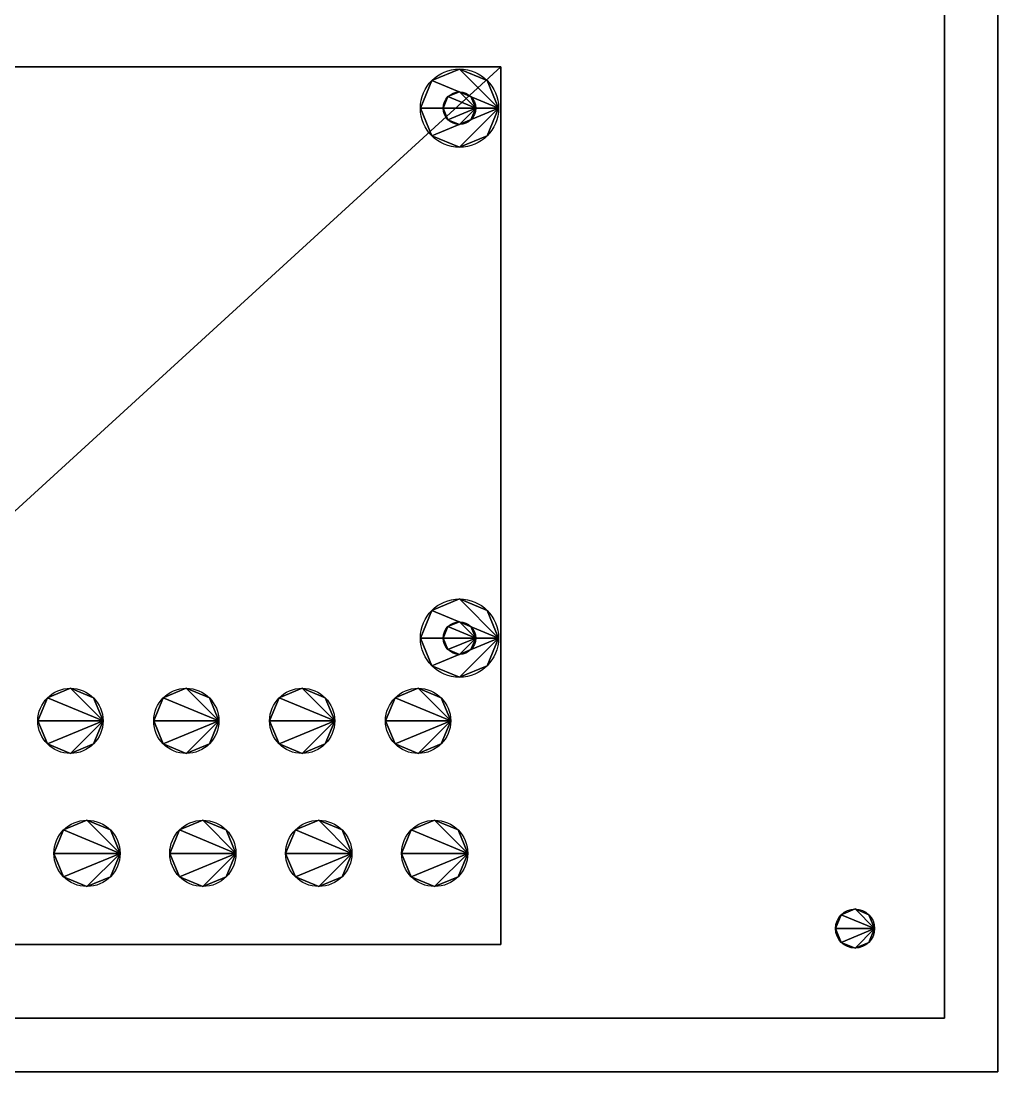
# Model space of a CAD drawing. Extents: x 0 to 254, y -5 to 200.
# Drawn here: x 75 to 149.9, y 0 to 80.6 of the extents above; entities that cross this region are included whole.
import ezdxf

# ---------------------------------------------------------------- set-up
doc = ezdxf.new("R2010")
doc.units = 0
doc.layers.get('0').update_dxf_attribs({"linetype": 'CONTINUOUS'})

msp = doc.modelspace()

# ---------------------------------------------------------------- linework, layer by layer
for points in [[(0, 0, 60), (149.93, 0, 60), (149.93, 200, 60), (0, 200, 60), (0, 0, 60)], [(4.1, 4.135, 55), (145.83, 4.135, 55), (145.83, 195.865, 55), (4.1, 195.865, 55), (4.1, 4.135, 55)], [(38.135, 9.78, 45.4125), (111.795, 9.78, 45.4125), (111.795, 77.09, 45.4125), (38.135, 77.09, 45.4125), (38.135, 9.78, 45.4125)]]:
    msp.add_polyline3d(points)
for centre, radius in [((108.62, 73.915, 53), 3), ((108.62, 73.915, 45.4125), 1.25), ((108.62, 73.915, 60), 1.25), ((108.62, 33.275, 53), 3), ((108.62, 33.275, 45.4125), 1.25), ((108.62, 33.275, 60), 1.25), ((78.775, 26.925, 60), 2.5), ((87.665, 26.925, 60), 2.5), ((96.555, 26.925, 60), 2.5), ((105.445, 26.925, 60), 2.5), ((80.045, 16.765, 60), 2.54), ((88.935, 16.765, 60), 2.54), ((97.825, 16.765, 60), 2.54), ((106.715, 16.765, 60), 2.54), ((138.965, 11, 60), 1.5)]:
    msp.add_circle(centre, radius)
for points in [[(0, 0, 60), (149.93, 0, 60), (149.93, 200, 60)], [(0, 0, 60), (149.93, 200, 60), (0, 200, 60)], [(0, 0, 55), (149.93, 0, 55), (149.93, 200, 55)], [(0, 0, 55), (149.93, 200, 55), (0, 200, 55)], [(149.93, 0, 60), (149.93, 0, 55), (149.93, 200, 60)], [(149.93, 200, 60), (149.93, 0, 55), (149.93, 200, 55)], [(4.1, 4.135, 55), (145.83, 4.135, 55), (145.83, 195.865, 55)], [(4.1, 4.135, 55), (145.83, 195.865, 55), (4.1, 195.865, 55)], [(4.1, 4.135, 53), (145.83, 4.135, 53), (145.83, 195.865, 53)], [(4.1, 4.135, 53), (145.83, 195.865, 53), (4.1, 195.865, 53)], [(145.83, 4.135, 55), (145.83, 4.135, 53), (145.83, 195.865, 55)], [(145.83, 195.865, 55), (145.83, 4.135, 53), (145.83, 195.865, 53)], [(38.135, 9.78, 45.4125), (111.795, 9.78, 45.4125), (111.795, 77.09, 45.4125)], [(38.135, 9.78, 45.4125), (111.795, 77.09, 45.4125), (38.135, 77.09, 45.4125)], [(111.795, 77.09, 45.4125), (111.795, 77.09, 47), (38.135, 77.09, 45.4125)], [(38.135, 77.09, 45.4125), (111.795, 77.09, 47), (38.135, 77.09, 47)], [(38.135, 9.78, 47), (111.795, 9.78, 47), (111.795, 77.09, 47)], [(38.135, 9.78, 47), (111.795, 77.09, 47), (38.135, 77.09, 47)], [(111.62, 73.915, 53), (108.62, 76.915, 53), (106.49868, 76.03632, 53)], [(108.62, 76.915, 53), (108.62, 76.915, 47), (106.49868, 76.03632, 53)], [(106.49868, 76.03632, 53), (108.62, 76.915, 47), (106.49868, 76.03632, 47)], [(111.62, 73.915, 47), (108.62, 76.915, 47), (106.49868, 76.03632, 47)], [(111.62, 73.915, 53), (110.74132, 76.03632, 53), (108.62, 76.915, 53)], [(110.74132, 76.03632, 53), (110.74132, 76.03632, 47), (108.62, 76.915, 53)], [(108.62, 76.915, 53), (110.74132, 76.03632, 47), (108.62, 76.915, 47)], [(111.62, 73.915, 47), (110.74132, 76.03632, 47), (108.62, 76.915, 47)], [(111.795, 9.78, 45.4125), (111.795, 9.78, 47), (111.795, 77.09, 45.4125)], [(111.795, 77.09, 45.4125), (111.795, 9.78, 47), (111.795, 77.09, 47)], [(111.62, 73.915, 53), (106.49868, 76.03632, 53), (105.62, 73.915, 53)], [(106.49868, 76.03632, 53), (106.49868, 76.03632, 47), (105.62, 73.915, 53)], [(105.62, 73.915, 53), (106.49868, 76.03632, 47), (105.62, 73.915, 47)], [(111.62, 73.915, 47), (106.49868, 76.03632, 47), (105.62, 73.915, 47)], [(111.62, 73.915, 53), (111.62, 73.915, 47), (110.74132, 76.03632, 53)], [(110.74132, 76.03632, 53), (111.62, 73.915, 47), (110.74132, 76.03632, 47)], [(109.87, 73.915, 45.4125), (108.62, 75.165, 45.4125), (107.736117, 74.798883, 45.4125)], [(108.62, 75.165, 45.4125), (108.62, 75.165, 47), (107.736117, 74.798883, 45.4125)], [(107.736117, 74.798883, 45.4125), (108.62, 75.165, 47), (107.736117, 74.798883, 47)], [(109.87, 73.915, 47), (108.62, 75.165, 47), (107.736117, 74.798883, 47)], [(109.87, 73.915, 60), (108.62, 75.165, 60), (107.736117, 74.798883, 60)], [(108.62, 75.165, 60), (108.62, 75.165, 53), (107.736117, 74.798883, 60)], [(107.736117, 74.798883, 60), (108.62, 75.165, 53), (107.736117, 74.798883, 53)], [(109.87, 73.915, 53), (108.62, 75.165, 53), (107.736117, 74.798883, 53)], [(109.87, 73.915, 45.4125), (109.503883, 74.798883, 45.4125), (108.62, 75.165, 45.4125)], [(109.503883, 74.798883, 45.4125), (109.503883, 74.798883, 47), (108.62, 75.165, 45.4125)], [(108.62, 75.165, 45.4125), (109.503883, 74.798883, 47), (108.62, 75.165, 47)], [(109.87, 73.915, 47), (109.503883, 74.798883, 47), (108.62, 75.165, 47)], [(109.87, 73.915, 60), (109.503883, 74.798883, 60), (108.62, 75.165, 60)], [(109.503883, 74.798883, 60), (109.503883, 74.798883, 53), (108.62, 75.165, 60)], [(108.62, 75.165, 60), (109.503883, 74.798883, 53), (108.62, 75.165, 53)], [(109.87, 73.915, 53), (109.503883, 74.798883, 53), (108.62, 75.165, 53)], [(109.87, 73.915, 45.4125), (107.736117, 74.798883, 45.4125), (107.37, 73.915, 45.4125)], [(107.736117, 74.798883, 45.4125), (107.736117, 74.798883, 47), (107.37, 73.915, 45.4125)], [(107.37, 73.915, 45.4125), (107.736117, 74.798883, 47), (107.37, 73.915, 47)], [(109.87, 73.915, 47), (107.736117, 74.798883, 47), (107.37, 73.915, 47)], [(109.87, 73.915, 60), (107.736117, 74.798883, 60), (107.37, 73.915, 60)], [(107.736117, 74.798883, 60), (107.736117, 74.798883, 53), (107.37, 73.915, 60)], [(107.37, 73.915, 60), (107.736117, 74.798883, 53), (107.37, 73.915, 53)], [(109.87, 73.915, 53), (107.736117, 74.798883, 53), (107.37, 73.915, 53)], [(109.87, 73.915, 45.4125), (109.87, 73.915, 47), (109.503883, 74.798883, 45.4125)], [(109.503883, 74.798883, 45.4125), (109.87, 73.915, 47), (109.503883, 74.798883, 47)], [(109.87, 73.915, 60), (109.87, 73.915, 53), (109.503883, 74.798883, 60)], [(109.503883, 74.798883, 60), (109.87, 73.915, 53), (109.503883, 74.798883, 53)], [(111.62, 73.915, 53), (105.62, 73.915, 53), (106.49868, 71.79368, 53)], [(105.62, 73.915, 53), (105.62, 73.915, 47), (106.49868, 71.79368, 53)], [(106.49868, 71.79368, 53), (105.62, 73.915, 47), (106.49868, 71.79368, 47)], [(111.62, 73.915, 47), (105.62, 73.915, 47), (106.49868, 71.79368, 47)], [(111.62, 73.915, 53), (106.49868, 71.79368, 53), (108.62, 70.915, 53)], [(111.62, 73.915, 47), (106.49868, 71.79368, 47), (108.62, 70.915, 47)], [(109.87, 73.915, 45.4125), (107.37, 73.915, 45.4125), (107.736117, 73.031117, 45.4125)], [(107.37, 73.915, 45.4125), (107.37, 73.915, 47), (107.736117, 73.031117, 45.4125)], [(107.736117, 73.031117, 45.4125), (107.37, 73.915, 47), (107.736117, 73.031117, 47)], [(109.87, 73.915, 47), (107.37, 73.915, 47), (107.736117, 73.031117, 47)], [(109.87, 73.915, 60), (107.37, 73.915, 60), (107.736117, 73.031117, 60)], [(107.37, 73.915, 60), (107.37, 73.915, 53), (107.736117, 73.031117, 60)], [(107.736117, 73.031117, 60), (107.37, 73.915, 53), (107.736117, 73.031117, 53)], [(109.87, 73.915, 53), (107.37, 73.915, 53), (107.736117, 73.031117, 53)], [(109.87, 73.915, 45.4125), (107.736117, 73.031117, 45.4125), (108.62, 72.665, 45.4125)], [(109.87, 73.915, 47), (107.736117, 73.031117, 47), (108.62, 72.665, 47)], [(109.87, 73.915, 60), (107.736117, 73.031117, 60), (108.62, 72.665, 60)], [(109.87, 73.915, 53), (107.736117, 73.031117, 53), (108.62, 72.665, 53)], [(109.87, 73.915, 45.4125), (108.62, 72.665, 45.4125), (109.503883, 73.031117, 45.4125)], [(109.87, 73.915, 47), (108.62, 72.665, 47), (109.503883, 73.031117, 47)], [(109.87, 73.915, 60), (108.62, 72.665, 60), (109.503883, 73.031117, 60)], [(109.87, 73.915, 53), (108.62, 72.665, 53), (109.503883, 73.031117, 53)], [(111.62, 73.915, 53), (108.62, 70.915, 53), (110.74132, 71.79368, 53)], [(111.62, 73.915, 47), (108.62, 70.915, 47), (110.74132, 71.79368, 47)], [(109.87, 73.915, 45.4125), (109.503883, 73.031117, 45.4125), (109.87, 73.915, 45.4125)], [(109.503883, 73.031117, 45.4125), (109.503883, 73.031117, 47), (109.87, 73.915, 45.4125)], [(109.87, 73.915, 45.4125), (109.503883, 73.031117, 47), (109.87, 73.915, 47)], [(109.87, 73.915, 47), (109.503883, 73.031117, 47), (109.87, 73.915, 47)], [(109.87, 73.915, 60), (109.503883, 73.031117, 60), (109.87, 73.915, 60)], [(109.503883, 73.031117, 60), (109.503883, 73.031117, 53), (109.87, 73.915, 60)], [(109.87, 73.915, 60), (109.503883, 73.031117, 53), (109.87, 73.915, 53)], [(109.87, 73.915, 53), (109.503883, 73.031117, 53), (109.87, 73.915, 53)], [(111.62, 73.915, 53), (110.74132, 71.79368, 53), (111.62, 73.915, 53)], [(110.74132, 71.79368, 53), (110.74132, 71.79368, 47), (111.62, 73.915, 53)], [(111.62, 73.915, 53), (110.74132, 71.79368, 47), (111.62, 73.915, 47)], [(111.62, 73.915, 47), (110.74132, 71.79368, 47), (111.62, 73.915, 47)], [(107.736117, 73.031117, 45.4125), (107.736117, 73.031117, 47), (108.62, 72.665, 45.4125)], [(108.62, 72.665, 45.4125), (107.736117, 73.031117, 47), (108.62, 72.665, 47)], [(107.736117, 73.031117, 60), (107.736117, 73.031117, 53), (108.62, 72.665, 60)], [(108.62, 72.665, 60), (107.736117, 73.031117, 53), (108.62, 72.665, 53)], [(108.62, 72.665, 45.4125), (108.62, 72.665, 47), (109.503883, 73.031117, 45.4125)], [(109.503883, 73.031117, 45.4125), (108.62, 72.665, 47), (109.503883, 73.031117, 47)], [(108.62, 72.665, 60), (108.62, 72.665, 53), (109.503883, 73.031117, 60)], [(109.503883, 73.031117, 60), (108.62, 72.665, 53), (109.503883, 73.031117, 53)], [(106.49868, 71.79368, 53), (106.49868, 71.79368, 47), (108.62, 70.915, 53)], [(108.62, 70.915, 53), (106.49868, 71.79368, 47), (108.62, 70.915, 47)], [(108.62, 70.915, 53), (108.62, 70.915, 47), (110.74132, 71.79368, 53)], [(110.74132, 71.79368, 53), (108.62, 70.915, 47), (110.74132, 71.79368, 47)], [(111.62, 33.275, 53), (108.62, 36.275, 53), (106.49868, 35.39632, 53)], [(108.62, 36.275, 53), (108.62, 36.275, 47), (106.49868, 35.39632, 53)], [(106.49868, 35.39632, 53), (108.62, 36.275, 47), (106.49868, 35.39632, 47)], [(111.62, 33.275, 47), (108.62, 36.275, 47), (106.49868, 35.39632, 47)], [(111.62, 33.275, 53), (110.74132, 35.39632, 53), (108.62, 36.275, 53)], [(110.74132, 35.39632, 53), (110.74132, 35.39632, 47), (108.62, 36.275, 53)], [(108.62, 36.275, 53), (110.74132, 35.39632, 47), (108.62, 36.275, 47)], [(111.62, 33.275, 47), (110.74132, 35.39632, 47), (108.62, 36.275, 47)], [(111.62, 33.275, 53), (106.49868, 35.39632, 53), (105.62, 33.275, 53)], [(106.49868, 35.39632, 53), (106.49868, 35.39632, 47), (105.62, 33.275, 53)], [(105.62, 33.275, 53), (106.49868, 35.39632, 47), (105.62, 33.275, 47)], [(111.62, 33.275, 47), (106.49868, 35.39632, 47), (105.62, 33.275, 47)], [(111.62, 33.275, 53), (111.62, 33.275, 47), (110.74132, 35.39632, 53)], [(110.74132, 35.39632, 53), (111.62, 33.275, 47), (110.74132, 35.39632, 47)], [(109.87, 33.275, 45.4125), (107.736117, 34.158883, 45.4125), (107.37, 33.275, 45.4125)], [(107.736117, 34.158883, 45.4125), (107.736117, 34.158883, 47), (107.37, 33.275, 45.4125)], [(107.37, 33.275, 45.4125), (107.736117, 34.158883, 47), (107.37, 33.275, 47)], [(109.87, 33.275, 47), (107.736117, 34.158883, 47), (107.37, 33.275, 47)], [(109.87, 33.275, 60), (107.736117, 34.158883, 60), (107.37, 33.275, 60)], [(107.736117, 34.158883, 60), (107.736117, 34.158883, 53), (107.37, 33.275, 60)], [(107.37, 33.275, 60), (107.736117, 34.158883, 53), (107.37, 33.275, 53)], [(109.87, 33.275, 53), (107.736117, 34.158883, 53), (107.37, 33.275, 53)], [(109.87, 33.275, 45.4125), (108.62, 34.525, 45.4125), (107.736117, 34.158883, 45.4125)], [(108.62, 34.525, 45.4125), (108.62, 34.525, 47), (107.736117, 34.158883, 45.4125)], [(107.736117, 34.158883, 45.4125), (108.62, 34.525, 47), (107.736117, 34.158883, 47)], [(109.87, 33.275, 47), (108.62, 34.525, 47), (107.736117, 34.158883, 47)], [(109.87, 33.275, 60), (108.62, 34.525, 60), (107.736117, 34.158883, 60)], [(108.62, 34.525, 60), (108.62, 34.525, 53), (107.736117, 34.158883, 60)], [(107.736117, 34.158883, 60), (108.62, 34.525, 53), (107.736117, 34.158883, 53)], [(109.87, 33.275, 53), (108.62, 34.525, 53), (107.736117, 34.158883, 53)], [(109.87, 33.275, 45.4125), (109.503883, 34.158883, 45.4125), (108.62, 34.525, 45.4125)], [(109.503883, 34.158883, 45.4125), (109.503883, 34.158883, 47), (108.62, 34.525, 45.4125)], [(108.62, 34.525, 45.4125), (109.503883, 34.158883, 47), (108.62, 34.525, 47)], [(109.87, 33.275, 47), (109.503883, 34.158883, 47), (108.62, 34.525, 47)], [(109.87, 33.275, 60), (109.503883, 34.158883, 60), (108.62, 34.525, 60)], [(109.503883, 34.158883, 60), (109.503883, 34.158883, 53), (108.62, 34.525, 60)], [(108.62, 34.525, 60), (109.503883, 34.158883, 53), (108.62, 34.525, 53)], [(109.87, 33.275, 53), (109.503883, 34.158883, 53), (108.62, 34.525, 53)], [(109.87, 33.275, 45.4125), (109.87, 33.275, 47), (109.503883, 34.158883, 45.4125)], [(109.503883, 34.158883, 45.4125), (109.87, 33.275, 47), (109.503883, 34.158883, 47)], [(109.87, 33.275, 60), (109.87, 33.275, 53), (109.503883, 34.158883, 60)], [(109.503883, 34.158883, 60), (109.87, 33.275, 53), (109.503883, 34.158883, 53)], [(111.62, 33.275, 53), (105.62, 33.275, 53), (106.49868, 31.15368, 53)], [(105.62, 33.275, 53), (105.62, 33.275, 47), (106.49868, 31.15368, 53)], [(106.49868, 31.15368, 53), (105.62, 33.275, 47), (106.49868, 31.15368, 47)], [(111.62, 33.275, 47), (105.62, 33.275, 47), (106.49868, 31.15368, 47)], [(111.62, 33.275, 53), (106.49868, 31.15368, 53), (108.62, 30.275, 53)], [(111.62, 33.275, 47), (106.49868, 31.15368, 47), (108.62, 30.275, 47)], [(109.87, 33.275, 45.4125), (107.37, 33.275, 45.4125), (107.736117, 32.391117, 45.4125)], [(107.37, 33.275, 45.4125), (107.37, 33.275, 47), (107.736117, 32.391117, 45.4125)], [(107.736117, 32.391117, 45.4125), (107.37, 33.275, 47), (107.736117, 32.391117, 47)], [(109.87, 33.275, 47), (107.37, 33.275, 47), (107.736117, 32.391117, 47)], [(109.87, 33.275, 60), (107.37, 33.275, 60), (107.736117, 32.391117, 60)], [(107.37, 33.275, 60), (107.37, 33.275, 53), (107.736117, 32.391117, 60)], [(107.736117, 32.391117, 60), (107.37, 33.275, 53), (107.736117, 32.391117, 53)], [(109.87, 33.275, 53), (107.37, 33.275, 53), (107.736117, 32.391117, 53)], [(109.87, 33.275, 45.4125), (107.736117, 32.391117, 45.4125), (108.62, 32.025, 45.4125)], [(109.87, 33.275, 47), (107.736117, 32.391117, 47), (108.62, 32.025, 47)], [(109.87, 33.275, 60), (107.736117, 32.391117, 60), (108.62, 32.025, 60)], [(109.87, 33.275, 53), (107.736117, 32.391117, 53), (108.62, 32.025, 53)], [(109.87, 33.275, 45.4125), (108.62, 32.025, 45.4125), (109.503883, 32.391117, 45.4125)], [(109.87, 33.275, 47), (108.62, 32.025, 47), (109.503883, 32.391117, 47)], [(109.87, 33.275, 60), (108.62, 32.025, 60), (109.503883, 32.391117, 60)], [(109.87, 33.275, 53), (108.62, 32.025, 53), (109.503883, 32.391117, 53)], [(111.62, 33.275, 53), (108.62, 30.275, 53), (110.74132, 31.15368, 53)], [(111.62, 33.275, 47), (108.62, 30.275, 47), (110.74132, 31.15368, 47)], [(109.87, 33.275, 45.4125), (109.503883, 32.391117, 45.4125), (109.87, 33.275, 45.4125)], [(109.503883, 32.391117, 45.4125), (109.503883, 32.391117, 47), (109.87, 33.275, 45.4125)], [(109.87, 33.275, 45.4125), (109.503883, 32.391117, 47), (109.87, 33.275, 47)], [(109.87, 33.275, 47), (109.503883, 32.391117, 47), (109.87, 33.275, 47)], [(109.87, 33.275, 60), (109.503883, 32.391117, 60), (109.87, 33.275, 60)], [(109.503883, 32.391117, 60), (109.503883, 32.391117, 53), (109.87, 33.275, 60)], [(109.87, 33.275, 60), (109.503883, 32.391117, 53), (109.87, 33.275, 53)], [(109.87, 33.275, 53), (109.503883, 32.391117, 53), (109.87, 33.275, 53)], [(111.62, 33.275, 53), (110.74132, 31.15368, 53), (111.62, 33.275, 53)], [(110.74132, 31.15368, 53), (110.74132, 31.15368, 47), (111.62, 33.275, 53)], [(111.62, 33.275, 53), (110.74132, 31.15368, 47), (111.62, 33.275, 47)], [(111.62, 33.275, 47), (110.74132, 31.15368, 47), (111.62, 33.275, 47)], [(107.736117, 32.391117, 45.4125), (107.736117, 32.391117, 47), (108.62, 32.025, 45.4125)], [(108.62, 32.025, 45.4125), (107.736117, 32.391117, 47), (108.62, 32.025, 47)], [(107.736117, 32.391117, 60), (107.736117, 32.391117, 53), (108.62, 32.025, 60)], [(108.62, 32.025, 60), (107.736117, 32.391117, 53), (108.62, 32.025, 53)], [(108.62, 32.025, 45.4125), (108.62, 32.025, 47), (109.503883, 32.391117, 45.4125)], [(109.503883, 32.391117, 45.4125), (108.62, 32.025, 47), (109.503883, 32.391117, 47)], [(108.62, 32.025, 60), (108.62, 32.025, 53), (109.503883, 32.391117, 60)], [(109.503883, 32.391117, 60), (108.62, 32.025, 53), (109.503883, 32.391117, 53)], [(106.49868, 31.15368, 53), (106.49868, 31.15368, 47), (108.62, 30.275, 53)], [(108.62, 30.275, 53), (106.49868, 31.15368, 47), (108.62, 30.275, 47)], [(108.62, 30.275, 53), (108.62, 30.275, 47), (110.74132, 31.15368, 53)], [(110.74132, 31.15368, 53), (108.62, 30.275, 47), (110.74132, 31.15368, 47)], [(81.275, 26.925, 60), (78.775, 29.425, 60), (77.007233, 28.692767, 60)], [(78.775, 29.425, 60), (78.775, 29.425, 53), (77.007233, 28.692767, 60)], [(77.007233, 28.692767, 60), (78.775, 29.425, 53), (77.007233, 28.692767, 53)], [(81.275, 26.925, 53), (78.775, 29.425, 53), (77.007233, 28.692767, 53)], [(81.275, 26.925, 60), (80.542767, 28.692767, 60), (78.775, 29.425, 60)], [(80.542767, 28.692767, 60), (80.542767, 28.692767, 53), (78.775, 29.425, 60)], [(78.775, 29.425, 60), (80.542767, 28.692767, 53), (78.775, 29.425, 53)], [(81.275, 26.925, 53), (80.542767, 28.692767, 53), (78.775, 29.425, 53)], [(90.165, 26.925, 60), (87.665, 29.425, 60), (85.897233, 28.692767, 60)], [(87.665, 29.425, 60), (87.665, 29.425, 53), (85.897233, 28.692767, 60)], [(85.897233, 28.692767, 60), (87.665, 29.425, 53), (85.897233, 28.692767, 53)], [(90.165, 26.925, 53), (87.665, 29.425, 53), (85.897233, 28.692767, 53)], [(90.165, 26.925, 60), (89.432767, 28.692767, 60), (87.665, 29.425, 60)], [(89.432767, 28.692767, 60), (89.432767, 28.692767, 53), (87.665, 29.425, 60)], [(87.665, 29.425, 60), (89.432767, 28.692767, 53), (87.665, 29.425, 53)], [(90.165, 26.925, 53), (89.432767, 28.692767, 53), (87.665, 29.425, 53)], [(99.055, 26.925, 60), (96.555, 29.425, 60), (94.787233, 28.692767, 60)], [(96.555, 29.425, 60), (96.555, 29.425, 53), (94.787233, 28.692767, 60)], [(94.787233, 28.692767, 60), (96.555, 29.425, 53), (94.787233, 28.692767, 53)], [(99.055, 26.925, 53), (96.555, 29.425, 53), (94.787233, 28.692767, 53)], [(99.055, 26.925, 60), (98.322767, 28.692767, 60), (96.555, 29.425, 60)], [(98.322767, 28.692767, 60), (98.322767, 28.692767, 53), (96.555, 29.425, 60)], [(96.555, 29.425, 60), (98.322767, 28.692767, 53), (96.555, 29.425, 53)], [(99.055, 26.925, 53), (98.322767, 28.692767, 53), (96.555, 29.425, 53)], [(107.945, 26.925, 60), (105.445, 29.425, 60), (103.677233, 28.692767, 60)], [(105.445, 29.425, 60), (105.445, 29.425, 53), (103.677233, 28.692767, 60)], [(103.677233, 28.692767, 60), (105.445, 29.425, 53), (103.677233, 28.692767, 53)], [(107.945, 26.925, 53), (105.445, 29.425, 53), (103.677233, 28.692767, 53)], [(107.945, 26.925, 60), (107.212767, 28.692767, 60), (105.445, 29.425, 60)], [(107.212767, 28.692767, 60), (107.212767, 28.692767, 53), (105.445, 29.425, 60)], [(105.445, 29.425, 60), (107.212767, 28.692767, 53), (105.445, 29.425, 53)], [(107.945, 26.925, 53), (107.212767, 28.692767, 53), (105.445, 29.425, 53)], [(81.275, 26.925, 60), (77.007233, 28.692767, 60), (76.275, 26.925, 60)], [(77.007233, 28.692767, 60), (77.007233, 28.692767, 53), (76.275, 26.925, 60)], [(76.275, 26.925, 60), (77.007233, 28.692767, 53), (76.275, 26.925, 53)], [(81.275, 26.925, 53), (77.007233, 28.692767, 53), (76.275, 26.925, 53)], [(81.275, 26.925, 60), (81.275, 26.925, 53), (80.542767, 28.692767, 60)], [(80.542767, 28.692767, 60), (81.275, 26.925, 53), (80.542767, 28.692767, 53)], [(90.165, 26.925, 60), (85.897233, 28.692767, 60), (85.165, 26.925, 60)], [(85.897233, 28.692767, 60), (85.897233, 28.692767, 53), (85.165, 26.925, 60)], [(85.165, 26.925, 60), (85.897233, 28.692767, 53), (85.165, 26.925, 53)], [(90.165, 26.925, 53), (85.897233, 28.692767, 53), (85.165, 26.925, 53)], [(90.165, 26.925, 60), (90.165, 26.925, 53), (89.432767, 28.692767, 60)], [(89.432767, 28.692767, 60), (90.165, 26.925, 53), (89.432767, 28.692767, 53)], [(99.055, 26.925, 60), (94.787233, 28.692767, 60), (94.055, 26.925, 60)], [(94.787233, 28.692767, 60), (94.787233, 28.692767, 53), (94.055, 26.925, 60)], [(94.055, 26.925, 60), (94.787233, 28.692767, 53), (94.055, 26.925, 53)], [(99.055, 26.925, 53), (94.787233, 28.692767, 53), (94.055, 26.925, 53)], [(99.055, 26.925, 60), (99.055, 26.925, 53), (98.322767, 28.692767, 60)], [(98.322767, 28.692767, 60), (99.055, 26.925, 53), (98.322767, 28.692767, 53)], [(107.945, 26.925, 60), (103.677233, 28.692767, 60), (102.945, 26.925, 60)], [(103.677233, 28.692767, 60), (103.677233, 28.692767, 53), (102.945, 26.925, 60)], [(102.945, 26.925, 60), (103.677233, 28.692767, 53), (102.945, 26.925, 53)], [(107.945, 26.925, 53), (103.677233, 28.692767, 53), (102.945, 26.925, 53)], [(107.945, 26.925, 60), (107.945, 26.925, 53), (107.212767, 28.692767, 60)], [(107.212767, 28.692767, 60), (107.945, 26.925, 53), (107.212767, 28.692767, 53)], [(81.275, 26.925, 60), (76.275, 26.925, 60), (77.007233, 25.157233, 60)], [(76.275, 26.925, 60), (76.275, 26.925, 53), (77.007233, 25.157233, 60)], [(77.007233, 25.157233, 60), (76.275, 26.925, 53), (77.007233, 25.157233, 53)], [(81.275, 26.925, 53), (76.275, 26.925, 53), (77.007233, 25.157233, 53)], [(81.275, 26.925, 60), (77.007233, 25.157233, 60), (78.775, 24.425, 60)], [(81.275, 26.925, 53), (77.007233, 25.157233, 53), (78.775, 24.425, 53)], [(81.275, 26.925, 60), (78.775, 24.425, 60), (80.542767, 25.157233, 60)], [(81.275, 26.925, 53), (78.775, 24.425, 53), (80.542767, 25.157233, 53)], [(81.275, 26.925, 60), (80.542767, 25.157233, 60), (81.275, 26.925, 60)], [(80.542767, 25.157233, 60), (80.542767, 25.157233, 53), (81.275, 26.925, 60)], [(81.275, 26.925, 60), (80.542767, 25.157233, 53), (81.275, 26.925, 53)], [(81.275, 26.925, 53), (80.542767, 25.157233, 53), (81.275, 26.925, 53)], [(90.165, 26.925, 60), (85.165, 26.925, 60), (85.897233, 25.157233, 60)], [(85.165, 26.925, 60), (85.165, 26.925, 53), (85.897233, 25.157233, 60)], [(85.897233, 25.157233, 60), (85.165, 26.925, 53), (85.897233, 25.157233, 53)], [(90.165, 26.925, 53), (85.165, 26.925, 53), (85.897233, 25.157233, 53)], [(90.165, 26.925, 60), (85.897233, 25.157233, 60), (87.665, 24.425, 60)], [(90.165, 26.925, 53), (85.897233, 25.157233, 53), (87.665, 24.425, 53)], [(90.165, 26.925, 60), (87.665, 24.425, 60), (89.432767, 25.157233, 60)], [(90.165, 26.925, 53), (87.665, 24.425, 53), (89.432767, 25.157233, 53)], [(90.165, 26.925, 60), (89.432767, 25.157233, 60), (90.165, 26.925, 60)], [(89.432767, 25.157233, 60), (89.432767, 25.157233, 53), (90.165, 26.925, 60)], [(90.165, 26.925, 60), (89.432767, 25.157233, 53), (90.165, 26.925, 53)], [(90.165, 26.925, 53), (89.432767, 25.157233, 53), (90.165, 26.925, 53)], [(99.055, 26.925, 60), (94.055, 26.925, 60), (94.787233, 25.157233, 60)], [(94.055, 26.925, 60), (94.055, 26.925, 53), (94.787233, 25.157233, 60)], [(94.787233, 25.157233, 60), (94.055, 26.925, 53), (94.787233, 25.157233, 53)], [(99.055, 26.925, 53), (94.055, 26.925, 53), (94.787233, 25.157233, 53)], [(99.055, 26.925, 60), (94.787233, 25.157233, 60), (96.555, 24.425, 60)], [(99.055, 26.925, 53), (94.787233, 25.157233, 53), (96.555, 24.425, 53)], [(99.055, 26.925, 60), (96.555, 24.425, 60), (98.322767, 25.157233, 60)], [(99.055, 26.925, 53), (96.555, 24.425, 53), (98.322767, 25.157233, 53)], [(99.055, 26.925, 60), (98.322767, 25.157233, 60), (99.055, 26.925, 60)], [(98.322767, 25.157233, 60), (98.322767, 25.157233, 53), (99.055, 26.925, 60)], [(99.055, 26.925, 60), (98.322767, 25.157233, 53), (99.055, 26.925, 53)], [(99.055, 26.925, 53), (98.322767, 25.157233, 53), (99.055, 26.925, 53)], [(107.945, 26.925, 60), (102.945, 26.925, 60), (103.677233, 25.157233, 60)], [(102.945, 26.925, 60), (102.945, 26.925, 53), (103.677233, 25.157233, 60)], [(103.677233, 25.157233, 60), (102.945, 26.925, 53), (103.677233, 25.157233, 53)], [(107.945, 26.925, 53), (102.945, 26.925, 53), (103.677233, 25.157233, 53)], [(107.945, 26.925, 60), (103.677233, 25.157233, 60), (105.445, 24.425, 60)], [(107.945, 26.925, 53), (103.677233, 25.157233, 53), (105.445, 24.425, 53)], [(107.945, 26.925, 60), (105.445, 24.425, 60), (107.212767, 25.157233, 60)], [(107.945, 26.925, 53), (105.445, 24.425, 53), (107.212767, 25.157233, 53)], [(107.945, 26.925, 60), (107.212767, 25.157233, 60), (107.945, 26.925, 60)], [(107.212767, 25.157233, 60), (107.212767, 25.157233, 53), (107.945, 26.925, 60)], [(107.945, 26.925, 60), (107.212767, 25.157233, 53), (107.945, 26.925, 53)], [(107.945, 26.925, 53), (107.212767, 25.157233, 53), (107.945, 26.925, 53)], [(77.007233, 25.157233, 60), (77.007233, 25.157233, 53), (78.775, 24.425, 60)], [(78.775, 24.425, 60), (77.007233, 25.157233, 53), (78.775, 24.425, 53)], [(78.775, 24.425, 60), (78.775, 24.425, 53), (80.542767, 25.157233, 60)], [(80.542767, 25.157233, 60), (78.775, 24.425, 53), (80.542767, 25.157233, 53)], [(85.897233, 25.157233, 60), (85.897233, 25.157233, 53), (87.665, 24.425, 60)], [(87.665, 24.425, 60), (85.897233, 25.157233, 53), (87.665, 24.425, 53)], [(87.665, 24.425, 60), (87.665, 24.425, 53), (89.432767, 25.157233, 60)], [(89.432767, 25.157233, 60), (87.665, 24.425, 53), (89.432767, 25.157233, 53)], [(94.787233, 25.157233, 60), (94.787233, 25.157233, 53), (96.555, 24.425, 60)], [(96.555, 24.425, 60), (94.787233, 25.157233, 53), (96.555, 24.425, 53)], [(96.555, 24.425, 60), (96.555, 24.425, 53), (98.322767, 25.157233, 60)], [(98.322767, 25.157233, 60), (96.555, 24.425, 53), (98.322767, 25.157233, 53)], [(103.677233, 25.157233, 60), (103.677233, 25.157233, 53), (105.445, 24.425, 60)], [(105.445, 24.425, 60), (103.677233, 25.157233, 53), (105.445, 24.425, 53)], [(105.445, 24.425, 60), (105.445, 24.425, 53), (107.212767, 25.157233, 60)], [(107.212767, 25.157233, 60), (105.445, 24.425, 53), (107.212767, 25.157233, 53)], [(82.585, 16.765, 60), (78.248949, 18.561051, 60), (77.505, 16.765, 60)], [(78.248949, 18.561051, 60), (78.248949, 18.561051, 53), (77.505, 16.765, 60)], [(77.505, 16.765, 60), (78.248949, 18.561051, 53), (77.505, 16.765, 53)], [(82.585, 16.765, 53), (78.248949, 18.561051, 53), (77.505, 16.765, 53)], [(82.585, 16.765, 60), (80.045, 19.305, 60), (78.248949, 18.561051, 60)], [(80.045, 19.305, 60), (80.045, 19.305, 53), (78.248949, 18.561051, 60)], [(78.248949, 18.561051, 60), (80.045, 19.305, 53), (78.248949, 18.561051, 53)], [(82.585, 16.765, 53), (80.045, 19.305, 53), (78.248949, 18.561051, 53)], [(82.585, 16.765, 60), (81.841051, 18.561051, 60), (80.045, 19.305, 60)], [(81.841051, 18.561051, 60), (81.841051, 18.561051, 53), (80.045, 19.305, 60)], [(80.045, 19.305, 60), (81.841051, 18.561051, 53), (80.045, 19.305, 53)], [(82.585, 16.765, 53), (81.841051, 18.561051, 53), (80.045, 19.305, 53)], [(82.585, 16.765, 60), (82.585, 16.765, 53), (81.841051, 18.561051, 60)], [(81.841051, 18.561051, 60), (82.585, 16.765, 53), (81.841051, 18.561051, 53)], [(91.475, 16.765, 60), (87.138949, 18.561051, 60), (86.395, 16.765, 60)], [(87.138949, 18.561051, 60), (87.138949, 18.561051, 53), (86.395, 16.765, 60)], [(86.395, 16.765, 60), (87.138949, 18.561051, 53), (86.395, 16.765, 53)], [(91.475, 16.765, 53), (87.138949, 18.561051, 53), (86.395, 16.765, 53)], [(91.475, 16.765, 60), (88.935, 19.305, 60), (87.138949, 18.561051, 60)], [(88.935, 19.305, 60), (88.935, 19.305, 53), (87.138949, 18.561051, 60)], [(87.138949, 18.561051, 60), (88.935, 19.305, 53), (87.138949, 18.561051, 53)], [(91.475, 16.765, 53), (88.935, 19.305, 53), (87.138949, 18.561051, 53)], [(91.475, 16.765, 60), (90.731051, 18.561051, 60), (88.935, 19.305, 60)], [(90.731051, 18.561051, 60), (90.731051, 18.561051, 53), (88.935, 19.305, 60)], [(88.935, 19.305, 60), (90.731051, 18.561051, 53), (88.935, 19.305, 53)], [(91.475, 16.765, 53), (90.731051, 18.561051, 53), (88.935, 19.305, 53)], [(91.475, 16.765, 60), (91.475, 16.765, 53), (90.731051, 18.561051, 60)], [(90.731051, 18.561051, 60), (91.475, 16.765, 53), (90.731051, 18.561051, 53)], [(100.365, 16.765, 60), (96.028949, 18.561051, 60), (95.285, 16.765, 60)], [(96.028949, 18.561051, 60), (96.028949, 18.561051, 53), (95.285, 16.765, 60)], [(95.285, 16.765, 60), (96.028949, 18.561051, 53), (95.285, 16.765, 53)], [(100.365, 16.765, 53), (96.028949, 18.561051, 53), (95.285, 16.765, 53)], [(100.365, 16.765, 60), (97.825, 19.305, 60), (96.028949, 18.561051, 60)], [(97.825, 19.305, 60), (97.825, 19.305, 53), (96.028949, 18.561051, 60)], [(96.028949, 18.561051, 60), (97.825, 19.305, 53), (96.028949, 18.561051, 53)], [(100.365, 16.765, 53), (97.825, 19.305, 53), (96.028949, 18.561051, 53)], [(100.365, 16.765, 60), (99.621051, 18.561051, 60), (97.825, 19.305, 60)], [(99.621051, 18.561051, 60), (99.621051, 18.561051, 53), (97.825, 19.305, 60)], [(97.825, 19.305, 60), (99.621051, 18.561051, 53), (97.825, 19.305, 53)], [(100.365, 16.765, 53), (99.621051, 18.561051, 53), (97.825, 19.305, 53)], [(100.365, 16.765, 60), (100.365, 16.765, 53), (99.621051, 18.561051, 60)], [(99.621051, 18.561051, 60), (100.365, 16.765, 53), (99.621051, 18.561051, 53)], [(109.255, 16.765, 60), (104.918949, 18.561051, 60), (104.175, 16.765, 60)], [(104.918949, 18.561051, 60), (104.918949, 18.561051, 53), (104.175, 16.765, 60)], [(104.175, 16.765, 60), (104.918949, 18.561051, 53), (104.175, 16.765, 53)], [(109.255, 16.765, 53), (104.918949, 18.561051, 53), (104.175, 16.765, 53)], [(109.255, 16.765, 60), (106.715, 19.305, 60), (104.918949, 18.561051, 60)], [(106.715, 19.305, 60), (106.715, 19.305, 53), (104.918949, 18.561051, 60)], [(104.918949, 18.561051, 60), (106.715, 19.305, 53), (104.918949, 18.561051, 53)], [(109.255, 16.765, 53), (106.715, 19.305, 53), (104.918949, 18.561051, 53)], [(109.255, 16.765, 60), (108.511051, 18.561051, 60), (106.715, 19.305, 60)], [(108.511051, 18.561051, 60), (108.511051, 18.561051, 53), (106.715, 19.305, 60)], [(106.715, 19.305, 60), (108.511051, 18.561051, 53), (106.715, 19.305, 53)], [(109.255, 16.765, 53), (108.511051, 18.561051, 53), (106.715, 19.305, 53)], [(109.255, 16.765, 60), (109.255, 16.765, 53), (108.511051, 18.561051, 60)], [(108.511051, 18.561051, 60), (109.255, 16.765, 53), (108.511051, 18.561051, 53)], [(82.585, 16.765, 60), (77.505, 16.765, 60), (78.248949, 14.968949, 60)], [(77.505, 16.765, 60), (77.505, 16.765, 53), (78.248949, 14.968949, 60)], [(78.248949, 14.968949, 60), (77.505, 16.765, 53), (78.248949, 14.968949, 53)], [(82.585, 16.765, 53), (77.505, 16.765, 53), (78.248949, 14.968949, 53)], [(82.585, 16.765, 60), (78.248949, 14.968949, 60), (80.045, 14.225, 60)], [(82.585, 16.765, 53), (78.248949, 14.968949, 53), (80.045, 14.225, 53)], [(82.585, 16.765, 60), (80.045, 14.225, 60), (81.841051, 14.968949, 60)], [(82.585, 16.765, 53), (80.045, 14.225, 53), (81.841051, 14.968949, 53)], [(82.585, 16.765, 60), (81.841051, 14.968949, 60), (82.585, 16.765, 60)], [(81.841051, 14.968949, 60), (81.841051, 14.968949, 53), (82.585, 16.765, 60)], [(82.585, 16.765, 60), (81.841051, 14.968949, 53), (82.585, 16.765, 53)], [(82.585, 16.765, 53), (81.841051, 14.968949, 53), (82.585, 16.765, 53)], [(91.475, 16.765, 60), (86.395, 16.765, 60), (87.138949, 14.968949, 60)], [(86.395, 16.765, 60), (86.395, 16.765, 53), (87.138949, 14.968949, 60)], [(87.138949, 14.968949, 60), (86.395, 16.765, 53), (87.138949, 14.968949, 53)], [(91.475, 16.765, 53), (86.395, 16.765, 53), (87.138949, 14.968949, 53)], [(91.475, 16.765, 60), (87.138949, 14.968949, 60), (88.935, 14.225, 60)], [(91.475, 16.765, 53), (87.138949, 14.968949, 53), (88.935, 14.225, 53)], [(91.475, 16.765, 60), (88.935, 14.225, 60), (90.731051, 14.968949, 60)], [(91.475, 16.765, 53), (88.935, 14.225, 53), (90.731051, 14.968949, 53)], [(91.475, 16.765, 60), (90.731051, 14.968949, 60), (91.475, 16.765, 60)], [(90.731051, 14.968949, 60), (90.731051, 14.968949, 53), (91.475, 16.765, 60)], [(91.475, 16.765, 60), (90.731051, 14.968949, 53), (91.475, 16.765, 53)], [(91.475, 16.765, 53), (90.731051, 14.968949, 53), (91.475, 16.765, 53)], [(100.365, 16.765, 60), (95.285, 16.765, 60), (96.028949, 14.968949, 60)], [(95.285, 16.765, 60), (95.285, 16.765, 53), (96.028949, 14.968949, 60)], [(96.028949, 14.968949, 60), (95.285, 16.765, 53), (96.028949, 14.968949, 53)], [(100.365, 16.765, 53), (95.285, 16.765, 53), (96.028949, 14.968949, 53)], [(100.365, 16.765, 60), (96.028949, 14.968949, 60), (97.825, 14.225, 60)], [(100.365, 16.765, 53), (96.028949, 14.968949, 53), (97.825, 14.225, 53)], [(100.365, 16.765, 60), (97.825, 14.225, 60), (99.621051, 14.968949, 60)], [(100.365, 16.765, 53), (97.825, 14.225, 53), (99.621051, 14.968949, 53)], [(100.365, 16.765, 60), (99.621051, 14.968949, 60), (100.365, 16.765, 60)], [(99.621051, 14.968949, 60), (99.621051, 14.968949, 53), (100.365, 16.765, 60)], [(100.365, 16.765, 60), (99.621051, 14.968949, 53), (100.365, 16.765, 53)], [(100.365, 16.765, 53), (99.621051, 14.968949, 53), (100.365, 16.765, 53)], [(109.255, 16.765, 60), (104.175, 16.765, 60), (104.918949, 14.968949, 60)], [(104.175, 16.765, 60), (104.175, 16.765, 53), (104.918949, 14.968949, 60)], [(104.918949, 14.968949, 60), (104.175, 16.765, 53), (104.918949, 14.968949, 53)], [(109.255, 16.765, 53), (104.175, 16.765, 53), (104.918949, 14.968949, 53)], [(109.255, 16.765, 60), (104.918949, 14.968949, 60), (106.715, 14.225, 60)], [(109.255, 16.765, 53), (104.918949, 14.968949, 53), (106.715, 14.225, 53)], [(109.255, 16.765, 60), (106.715, 14.225, 60), (108.511051, 14.968949, 60)], [(109.255, 16.765, 53), (106.715, 14.225, 53), (108.511051, 14.968949, 53)], [(109.255, 16.765, 60), (108.511051, 14.968949, 60), (109.255, 16.765, 60)], [(108.511051, 14.968949, 60), (108.511051, 14.968949, 53), (109.255, 16.765, 60)], [(109.255, 16.765, 60), (108.511051, 14.968949, 53), (109.255, 16.765, 53)], [(109.255, 16.765, 53), (108.511051, 14.968949, 53), (109.255, 16.765, 53)], [(78.248949, 14.968949, 60), (78.248949, 14.968949, 53), (80.045, 14.225, 60)], [(80.045, 14.225, 60), (78.248949, 14.968949, 53), (80.045, 14.225, 53)], [(80.045, 14.225, 60), (80.045, 14.225, 53), (81.841051, 14.968949, 60)], [(81.841051, 14.968949, 60), (80.045, 14.225, 53), (81.841051, 14.968949, 53)], [(87.138949, 14.968949, 60), (87.138949, 14.968949, 53), (88.935, 14.225, 60)], [(88.935, 14.225, 60), (87.138949, 14.968949, 53), (88.935, 14.225, 53)], [(88.935, 14.225, 60), (88.935, 14.225, 53), (90.731051, 14.968949, 60)], [(90.731051, 14.968949, 60), (88.935, 14.225, 53), (90.731051, 14.968949, 53)], [(96.028949, 14.968949, 60), (96.028949, 14.968949, 53), (97.825, 14.225, 60)], [(97.825, 14.225, 60), (96.028949, 14.968949, 53), (97.825, 14.225, 53)], [(97.825, 14.225, 60), (97.825, 14.225, 53), (99.621051, 14.968949, 60)], [(99.621051, 14.968949, 60), (97.825, 14.225, 53), (99.621051, 14.968949, 53)], [(104.918949, 14.968949, 60), (104.918949, 14.968949, 53), (106.715, 14.225, 60)], [(106.715, 14.225, 60), (104.918949, 14.968949, 53), (106.715, 14.225, 53)], [(106.715, 14.225, 60), (106.715, 14.225, 53), (108.511051, 14.968949, 60)], [(108.511051, 14.968949, 60), (106.715, 14.225, 53), (108.511051, 14.968949, 53)], [(140.465, 11, 60), (138.965, 12.5, 60), (137.90434, 12.06066, 60)], [(138.965, 12.5, 60), (138.965, 12.5, 53), (137.90434, 12.06066, 60)], [(137.90434, 12.06066, 60), (138.965, 12.5, 53), (137.90434, 12.06066, 53)], [(140.465, 11, 53), (138.965, 12.5, 53), (137.90434, 12.06066, 53)], [(140.465, 11, 60), (140.02566, 12.06066, 60), (138.965, 12.5, 60)], [(140.02566, 12.06066, 60), (140.02566, 12.06066, 53), (138.965, 12.5, 60)], [(138.965, 12.5, 60), (140.02566, 12.06066, 53), (138.965, 12.5, 53)], [(140.465, 11, 53), (140.02566, 12.06066, 53), (138.965, 12.5, 53)], [(140.465, 11, 60), (137.90434, 12.06066, 60), (137.465, 11, 60)], [(137.90434, 12.06066, 60), (137.90434, 12.06066, 53), (137.465, 11, 60)], [(137.465, 11, 60), (137.90434, 12.06066, 53), (137.465, 11, 53)], [(140.465, 11, 53), (137.90434, 12.06066, 53), (137.465, 11, 53)], [(140.465, 11, 60), (140.465, 11, 53), (140.02566, 12.06066, 60)], [(140.02566, 12.06066, 60), (140.465, 11, 53), (140.02566, 12.06066, 53)], [(140.465, 11, 60), (137.465, 11, 60), (137.90434, 9.93934, 60)], [(137.465, 11, 60), (137.465, 11, 53), (137.90434, 9.93934, 60)], [(137.90434, 9.93934, 60), (137.465, 11, 53), (137.90434, 9.93934, 53)], [(140.465, 11, 53), (137.465, 11, 53), (137.90434, 9.93934, 53)], [(140.465, 11, 60), (137.90434, 9.93934, 60), (138.965, 9.5, 60)], [(140.465, 11, 53), (137.90434, 9.93934, 53), (138.965, 9.5, 53)], [(140.465, 11, 60), (138.965, 9.5, 60), (140.02566, 9.93934, 60)], [(140.465, 11, 53), (138.965, 9.5, 53), (140.02566, 9.93934, 53)], [(140.465, 11, 60), (140.02566, 9.93934, 60), (140.465, 11, 60)], [(140.02566, 9.93934, 60), (140.02566, 9.93934, 53), (140.465, 11, 60)], [(140.465, 11, 60), (140.02566, 9.93934, 53), (140.465, 11, 53)], [(140.465, 11, 53), (140.02566, 9.93934, 53), (140.465, 11, 53)], [(38.135, 9.78, 45.4125), (38.135, 9.78, 47), (111.795, 9.78, 45.4125)], [(111.795, 9.78, 45.4125), (38.135, 9.78, 47), (111.795, 9.78, 47)], [(137.90434, 9.93934, 60), (137.90434, 9.93934, 53), (138.965, 9.5, 60)], [(138.965, 9.5, 60), (137.90434, 9.93934, 53), (138.965, 9.5, 53)], [(138.965, 9.5, 60), (138.965, 9.5, 53), (140.02566, 9.93934, 60)], [(140.02566, 9.93934, 60), (138.965, 9.5, 53), (140.02566, 9.93934, 53)], [(4.1, 4.135, 55), (4.1, 4.135, 53), (145.83, 4.135, 55)], [(145.83, 4.135, 55), (4.1, 4.135, 53), (145.83, 4.135, 53)], [(0, 0, 60), (0, 0, 55), (149.93, 0, 60)], [(149.93, 0, 60), (0, 0, 55), (149.93, 0, 55)]]:
    msp.add_3dface(points)

doc.saveas('drawing.dxf')
